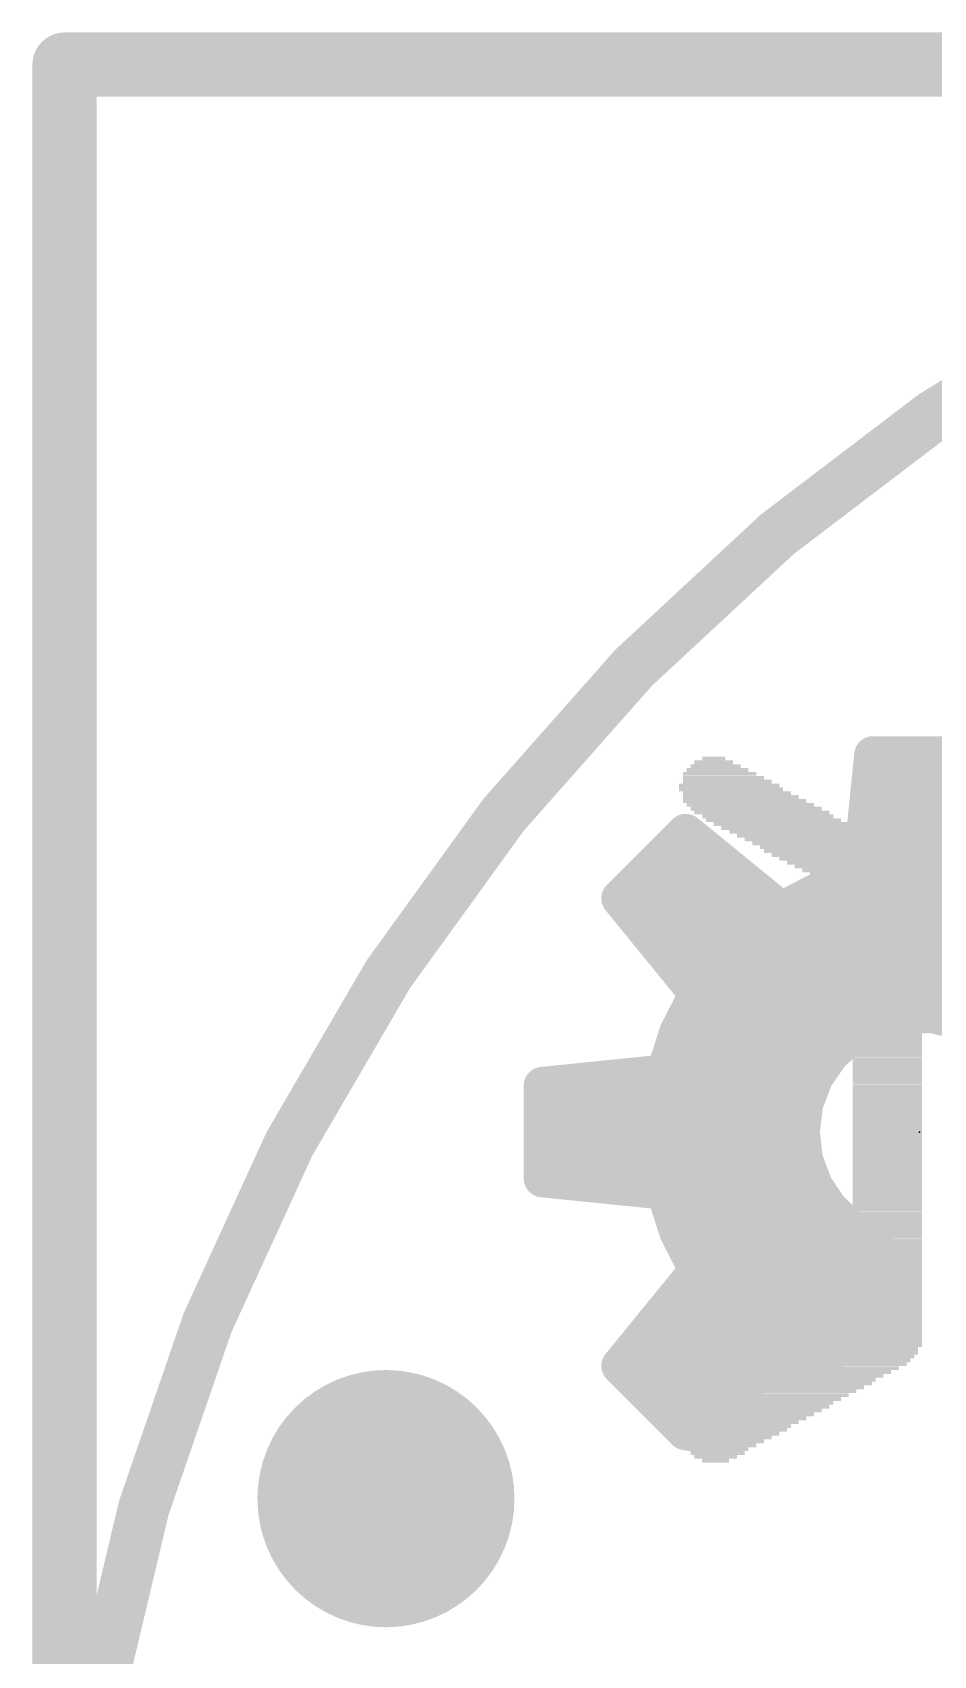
# Model space of a CAD drawing. Extents: x -33 to 81, y -19 to 22.
# Drawn here: x -0.13 to 3.43, y 15.56 to 21.97 of the extents above; entities that cross this region are included whole.
import ezdxf

# ---------------------------------------------------------------- set-up
doc = ezdxf.new("R2010")
doc.units = 0
for name, color, linetype in [('1', 12, 'CONTINUOUS'), ('16', 132, 'CONTINUOUS'), ('18', 110, 'CONTINUOUS'), ('20', 53, 'CONTINUOUS'), ('21', 41, 'CONTINUOUS'), ('22', 40, 'CONTINUOUS'), ('23', 53, 'CONTINUOUS')]:
    doc.layers.add(name, color=color, linetype=linetype)

# ---------------------------------------------------------------- blocks, each defined once
blk = doc.blocks.new('RECT')
blk.add_solid([(-0.5, -0.5), (0.5, -0.5), (-0.5, 0.5), (0.5, 0.5)])
blk = doc.blocks.new('ROUNDV')
at = {"const_width": 0.5}
blk.add_lwpolyline([(0, -0.25, 1), (0, 0.25, 1), (0, -0.25)], format="xyb", dxfattribs=at)

msp = doc.modelspace()

# ---------------------------------------------------------------- linework, layer by layer
at = {"layer": '1', "const_width": 0.254}
for points in [[(0, 21.844), (52.324, 21.844)], [(0, 0), (0, 21.844)]]:
    msp.add_lwpolyline(points, dxfattribs=at)
at = {"layer": '1', "const_width": 0.127}
for points in [[(0, 21.9075, 1), (0, 21.7805)], [(0.0635, 21.844, 1), (-0.0635, 21.844)]]:
    msp.add_lwpolyline(points, format="xyb", dxfattribs=at)
at = {"layer": '16', "const_width": 0.254}
for points in [[(52.324, 21.844), (0, 21.844)], [(0, 21.844), (0, 0)]]:
    msp.add_lwpolyline(points, dxfattribs=at)
at = {"layer": '16', "const_width": 0.127}
for points in [[(0, 21.9075, 1), (0, 21.7805)], [(0.0635, 21.844, 1), (-0.0635, 21.844)]]:
    msp.add_lwpolyline(points, format="xyb", dxfattribs=at)
at = {"layer": '20', "const_width": 0.2032}
msp.add_lwpolyline([(7.8105, 21.844, 0.4142), (0, 13.843)], format="xyb", dxfattribs=at)
at = {"layer": '21', "const_width": 0.15}
for points in [[(3.1954, 19.1164), (3.1462, 18.6325)], [(3.561, 19.1164), (3.1954, 19.1164)], [(3.1886, 19.05), (3.5678, 19.05)], [(3.1734, 18.9), (3.583, 18.9)], [(2.4547, 18.8096), (2.1962, 18.5511)], [(2.8317, 18.5022), (2.4547, 18.8096)], [(2.3951, 18.75), (2.5278, 18.75)], [(3.1581, 18.75), (3.5983, 18.75)], [(2.2451, 18.6), (2.7118, 18.6)], [(3.1462, 18.6325), (2.9835, 18.5804)], [(3.0447, 18.6), (3.7117, 18.6)], [(2.1962, 18.5511), (2.5036, 18.1741)], [(2.9835, 18.5804), (2.8317, 18.5022)], [(2.2786, 18.45), (4.4778, 18.45)], [(2.4009, 18.3), (4.3555, 18.3)], [(2.5036, 18.1741), (2.4254, 18.0223)], [(2.4912, 18.15), (4.2652, 18.15)], [(3.2083, 18.0644), (3.317, 18.0922)], [(3.317, 18.0922), (3.4292, 18.0934)], [(3.4292, 18.0934), (3.5384, 18.068)], [(2.4254, 18.0223), (2.3733, 17.8596)], [(3.0258, 17.9366), (3.1093, 18.0115)], [(3.1093, 18.0115), (3.2083, 18.0644)], [(2.4183, 18), (3.0965, 18)], [(2.9624, 17.844), (3.0258, 17.9366)], [(2.3733, 17.8596), (1.8894, 17.8104)], [(2.2789, 17.85), (2.9665, 17.85)], [(2.9229, 17.739), (2.9624, 17.844)], [(1.8894, 17.8104), (1.8894, 17.4448)], [(1.8894, 17.7), (2.9181, 17.7)], [(2.9094, 17.6276), (2.9229, 17.739)], [(2.9223, 17.5182), (2.9094, 17.6276)], [(1.8894, 17.55), (2.9186, 17.55)], [(2.9605, 17.4148), (2.9223, 17.5182)], [(1.8894, 17.4448), (2.3733, 17.3956)], [(2.33, 17.4), (2.9704, 17.4)], [(2.3733, 17.3956), (2.4254, 17.2329)], [(3.0217, 17.3231), (2.9605, 17.4148)], [(3.1026, 17.2483), (3.0217, 17.3231)], [(2.4199, 17.25), (3.1008, 17.25)], [(3.1988, 17.1945), (3.1026, 17.2483)], [(2.4254, 17.2329), (2.5036, 17.0811)], [(2.9835, 16.6748), (3.1988, 17.1945)], [(2.5036, 17.0811), (2.1962, 16.7041)], [(2.4939, 17.1), (3.1597, 17.1)], [(2.3967, 16.95), (3.0975, 16.95)], [(2.2744, 16.8), (3.0354, 16.8)], [(2.4547, 16.4456), (2.8317, 16.753)], [(2.8317, 16.753), (2.9835, 16.6748)], [(2.1962, 16.7041), (2.4547, 16.4456)], [(2.2503, 16.65), (2.7054, 16.65)], [(2.4003, 16.5), (2.5214, 16.5)]]:
    msp.add_lwpolyline(points, dxfattribs=at)
at = {"layer": '21', "const_width": 0.075}
for points in [[(3.1954, 19.1539, 1), (3.1954, 19.0789)], [(3.2327, 19.1126, 1), (3.1581, 19.1202)], [(3.1886, 19.0875, 1), (3.1886, 19.0125)], [(3.1734, 18.9375, 1), (3.1734, 18.8625)], [(2.4784, 18.8387, 1), (2.431, 18.7805)], [(2.4812, 18.7831, 1), (2.4282, 18.8361)], [(2.3951, 18.7875, 1), (2.3951, 18.7125)], [(2.5278, 18.7125, 1), (2.5278, 18.7875)], [(3.1581, 18.7875, 1), (3.1581, 18.7125)], [(2.2451, 18.6375, 1), (2.2451, 18.5625)], [(2.7118, 18.5625, 1), (2.7118, 18.6375)], [(3.0447, 18.6375, 1), (3.0447, 18.5625)], [(3.1089, 18.6363, 1), (3.1835, 18.6287)], [(3.1576, 18.5968, 1), (3.1348, 18.6682)], [(2.2253, 18.5748, 1), (2.1671, 18.5274)], [(2.1697, 18.5776, 1), (2.2227, 18.5246)], [(2.9721, 18.6161, 1), (2.995, 18.5447)], [(3.0007, 18.5471, 1), (2.9664, 18.6138)], [(2.8145, 18.5355, 1), (2.8489, 18.4689)], [(2.808, 18.4731, 1), (2.8554, 18.5313)], [(2.2786, 18.4875, 1), (2.2786, 18.4125)], [(2.4009, 18.3375, 1), (2.4009, 18.2625)], [(2.4912, 18.1875, 1), (2.4912, 18.1125)], [(2.5369, 18.1569, 1), (2.4703, 18.1913)], [(2.4745, 18.1504, 1), (2.5327, 18.1978)], [(3.3166, 18.1297, 1), (3.3174, 18.0547)], [(3.3263, 18.0559, 1), (3.3077, 18.1285)], [(3.4377, 18.13, 1), (3.4207, 18.0569)], [(3.4296, 18.0559, 1), (3.4288, 18.1309)], [(2.4611, 18.0108, 1), (2.3897, 18.0337)], [(3.0916, 18.0446, 1), (3.127, 17.9784)], [(3.1343, 17.9836, 1), (3.0843, 18.0394)], [(3.199, 18.1007, 1), (3.2176, 18.028)], [(3.226, 18.0313, 1), (3.1906, 18.0974)], [(2.4183, 18.0375, 1), (2.4183, 17.9625)], [(2.392, 18.0394, 1), (2.4587, 18.0051)], [(3.0965, 17.9625, 1), (3.0965, 18.0375)], [(3.0007, 17.9645, 1), (3.0508, 17.9087)], [(3.0567, 17.9154, 1), (2.9948, 17.9578)], [(2.2789, 17.8875, 1), (2.2789, 17.8125)], [(2.3376, 17.871, 1), (2.409, 17.8482)], [(2.3771, 17.8223, 1), (2.3695, 17.8969)], [(2.9314, 17.8652, 1), (2.9933, 17.8228)], [(2.9975, 17.8308, 1), (2.9273, 17.8572)], [(2.9665, 17.8125, 1), (2.9665, 17.8875)], [(1.9269, 17.8104, 1), (1.8519, 17.8104)], [(1.8856, 17.8477, 1), (1.8932, 17.7731)], [(1.8894, 17.7375, 1), (1.8894, 17.6625)], [(2.8878, 17.7522, 1), (2.9579, 17.7258)], [(2.9601, 17.7345, 1), (2.8856, 17.7435)], [(2.9181, 17.6625, 1), (2.9181, 17.7375)], [(2.9466, 17.632, 1), (2.8722, 17.6232)], [(2.8722, 17.6321, 1), (2.9466, 17.6231)], [(1.8894, 17.5875, 1), (1.8894, 17.5125)], [(2.9575, 17.5311, 1), (2.8872, 17.5052)], [(2.9186, 17.5125, 1), (2.9186, 17.5875)], [(1.8932, 17.4821, 1), (1.8856, 17.4075)], [(2.8851, 17.5138, 1), (2.9596, 17.5226)], [(1.8519, 17.4448, 1), (1.9269, 17.4448)], [(2.33, 17.4375, 1), (2.33, 17.3625)], [(2.409, 17.407, 1), (2.3376, 17.3842)], [(2.3695, 17.3583, 1), (2.3771, 17.4329)], [(2.9917, 17.4356, 1), (2.9293, 17.3939)], [(2.9253, 17.4018, 1), (2.9957, 17.4277)], [(2.9704, 17.3625, 1), (2.9704, 17.4375)], [(3.0472, 17.3507, 1), (2.9963, 17.2956)], [(2.9905, 17.3023, 1), (3.0529, 17.344)], [(2.4199, 17.2875, 1), (2.4199, 17.2125)], [(3.121, 17.2811, 1), (3.0843, 17.2156)], [(3.0772, 17.2208, 1), (3.1281, 17.2759)], [(3.1008, 17.2125, 1), (3.1008, 17.2875)], [(2.4587, 17.2501, 1), (2.392, 17.2158)], [(2.3897, 17.2215, 1), (2.4611, 17.2444)], [(3.2334, 17.1801, 1), (3.1642, 17.2089)], [(3.1805, 17.1618, 1), (3.2171, 17.2272)], [(2.4939, 17.1375, 1), (2.4939, 17.0625)], [(2.4703, 17.0639, 1), (2.5369, 17.0983)], [(2.5327, 17.0574, 1), (2.4745, 17.1048)], [(3.1597, 17.0625, 1), (3.1597, 17.1375)], [(2.3967, 16.9875, 1), (2.3967, 16.9125)], [(3.0975, 16.9125, 1), (3.0975, 16.9875)], [(2.2744, 16.8375, 1), (2.2744, 16.7625)], [(3.0354, 16.7625, 1), (3.0354, 16.8375)], [(2.8489, 16.7863, 1), (2.8145, 16.7197)], [(2.8554, 16.7239, 1), (2.808, 16.7821)], [(2.2227, 16.7306, 1), (2.1697, 16.6776)], [(2.1671, 16.7278, 1), (2.2253, 16.6804)], [(2.9663, 16.6415, 1), (3.0007, 16.7081)], [(2.2503, 16.6875, 1), (2.2503, 16.6125)], [(2.7054, 16.6125, 1), (2.7054, 16.6875)], [(2.9489, 16.6892, 1), (3.0181, 16.6604)], [(2.4003, 16.5375, 1), (2.4003, 16.4625)], [(2.5214, 16.4625, 1), (2.5214, 16.5375)], [(2.431, 16.4747, 1), (2.4784, 16.4165)], [(2.4282, 16.4191, 1), (2.4812, 16.4721)]]:
    msp.add_lwpolyline(points, format="xyb", dxfattribs=at)
at = {"layer": '23'}
msp.add_point((3.3782, 17.6276), dxfattribs=at)

# ---------------------------------------------------------------- block references
at = {"layer": '18', "xscale": 1.016, "yscale": 1.016}
msp.add_blockref('ROUNDV', (1.27, 16.1798), dxfattribs=at)
msp.add_blockref('ROUNDV', (1.27, 16.1798), dxfattribs=at)
at = {"layer": '22', "yscale": 0.0152, "rotation": 180}
for p, xscale in [((2.5654, 19.1033), 0.0914), ((2.5883, 19.0424), 0.2896), ((2.5806, 19.0576), 0.2438), ((2.573, 19.0729), 0.1981), ((2.5654, 19.0881), 0.1524), ((2.634, 18.9814), 0.4115), ((2.6264, 18.9967), 0.3962), ((2.6187, 19.0119), 0.3505), ((2.6035, 19.0271), 0.32), ((2.6568, 18.9662), 0.4267), ((2.6873, 18.9357), 0.4877), ((2.6721, 18.9509), 0.4572), ((2.7102, 18.9205), 0.5029), ((2.733, 18.9052), 0.5182), ((2.7559, 18.89), 0.5334), ((2.7788, 18.8747), 0.5182), ((2.8016, 18.8595), 0.5334), ((2.8321, 18.8443), 0.5334), ((3.6703, 18.8443), 0.5334), ((2.8626, 18.829), 0.5334), ((2.8931, 18.8138), 0.5334), ((2.9235, 18.7985), 0.5334), ((2.954, 18.7833), 0.5334), ((3.5636, 18.7833), 0.5334), ((3.5941, 18.7985), 0.5334), ((3.6246, 18.8138), 0.5334), ((3.6474, 18.829), 0.5182), ((2.9769, 18.7681), 0.5182), ((3.2588, 18.7528), 1.0211), ((3.2512, 18.7376), 0.9754), ((3.2512, 18.7223), 0.9144), ((3.5331, 18.7681), 0.5334), ((3.2588, 18.7071), 0.8687), ((3.2588, 18.6919), 0.8077), ((3.2588, 18.6766), 0.7468), ((3.2588, 18.6614), 0.6858), ((3.2588, 18.6461), 0.6248), ((3.2512, 18.6309), 0.5791), ((3.2512, 18.6157), 0.5182), ((3.2512, 18.6004), 0.4572), ((3.2588, 18.5852), 0.4115), ((3.2588, 18.5699), 0.3505), ((3.2588, 18.5547), 0.2896), ((3.2588, 18.5395), 0.2286), ((3.2512, 18.5242), 0.1829), ((3.2512, 18.509), 0.1219), ((3.6551, 18.4023), 0.5334), ((3.6855, 18.4175), 0.5334), ((3.5484, 18.3413), 0.5334), ((3.5789, 18.3566), 0.5334), ((3.6093, 18.3718), 0.5334), ((3.6322, 18.3871), 0.5182), ((3.4112, 18.2651), 0.5334), ((3.4265, 18.2804), 0.5334), ((3.4569, 18.2956), 0.5334), ((3.4874, 18.3109), 0.5334), ((3.5179, 18.3261), 0.5334), ((3.3731, 18.2347), 0.4877), ((3.3426, 18.2042), 0.4267), ((3.3579, 18.2194), 0.4572), ((3.396, 18.2499), 0.5029), ((3.3198, 18.1889), 0.4115), ((3.3045, 18.1737), 0.381), ((3.2893, 18.1585), 0.3505), ((3.2817, 18.1432), 0.3353), ((3.2664, 18.128), 0.3048), ((3.2512, 18.1127), 0.2743), ((3.2512, 18.0975), 0.2743), ((3.2512, 18.0823), 0.2743), ((3.2512, 18.067), 0.2743), ((3.2512, 18.0518), 0.2743), ((3.2512, 18.0365), 0.2743), ((3.2512, 18.0213), 0.2743), ((3.2512, 18.0061), 0.2743), ((3.2512, 17.9908), 0.2743), ((3.2512, 17.9756), 0.2743), ((3.2512, 17.9603), 0.2743), ((3.2512, 17.9451), 0.2743), ((3.2512, 17.9299), 0.2743), ((3.2512, 17.9146), 0.2743), ((3.2512, 17.8994), 0.2743), ((3.2512, 17.8841), 0.2743), ((3.2512, 17.8689), 0.2743), ((3.2512, 17.8537), 0.2743), ((3.2512, 17.8384), 0.2743), ((3.2512, 17.8232), 0.2743), ((3.2512, 17.8079), 0.2743), ((3.2512, 17.7927), 0.2743), ((3.2512, 17.7775), 0.2743), ((3.2512, 17.7622), 0.2743), ((3.2512, 17.747), 0.2743), ((3.2512, 17.7317), 0.2743), ((3.2512, 17.7165), 0.2743), ((3.2512, 17.7013), 0.2743), ((3.2512, 17.686), 0.2743), ((3.2512, 17.6708), 0.2743), ((3.2512, 17.6555), 0.2743), ((3.2512, 17.6403), 0.2743), ((3.2512, 17.6251), 0.2743), ((3.2512, 17.6098), 0.2743), ((3.2512, 17.5946), 0.2743), ((3.2512, 17.5793), 0.2743), ((3.2512, 17.5641), 0.2743), ((3.2512, 17.5489), 0.2743), ((3.2512, 17.5336), 0.2743), ((3.2512, 17.5184), 0.2743), ((3.2512, 17.5031), 0.2743), ((3.2512, 17.4879), 0.2743), ((3.2512, 17.4727), 0.2743), ((3.2512, 17.4574), 0.2743), ((3.2512, 17.4422), 0.2743), ((3.2512, 17.4269), 0.2743), ((3.2512, 17.4117), 0.2743), ((3.2512, 17.3965), 0.2743), ((3.2512, 17.3812), 0.2743), ((3.2512, 17.366), 0.2743), ((3.2512, 17.3507), 0.2743), ((3.2512, 17.3355), 0.2743), ((3.2512, 17.3203), 0.2743), ((3.2512, 17.305), 0.2743), ((3.2512, 17.2898), 0.2743), ((3.2512, 17.2745), 0.2743), ((3.2512, 17.2593), 0.2743), ((3.2512, 17.2441), 0.2743), ((3.2512, 17.2288), 0.2743), ((3.2512, 17.2136), 0.2743), ((3.2512, 17.1983), 0.2743), ((3.2512, 17.1831), 0.2743), ((3.2512, 17.1679), 0.2743), ((3.2512, 17.1526), 0.2743), ((3.2512, 17.1374), 0.2743), ((3.2512, 17.1221), 0.2743), ((3.2512, 17.1069), 0.2743), ((3.2512, 17.0917), 0.2743), ((3.2512, 17.0764), 0.2743), ((3.2512, 17.0612), 0.2743), ((3.2512, 17.0459), 0.2743), ((3.2512, 17.0307), 0.2743), ((3.2512, 17.0155), 0.2743), ((3.2512, 17.0002), 0.2743), ((3.2512, 16.985), 0.2743), ((3.2512, 16.9697), 0.2743), ((3.2512, 16.9545), 0.2743), ((3.2512, 16.9393), 0.2743), ((3.2512, 16.924), 0.2743), ((3.236, 16.8631), 0.3048), ((3.2436, 16.8783), 0.2896), ((3.2512, 16.9088), 0.2743), ((3.2512, 16.8935), 0.2743), ((3.175, 16.8021), 0.4267), ((3.1902, 16.8173), 0.3962), ((3.2055, 16.8326), 0.3658), ((3.2207, 16.8478), 0.3353), ((3.0836, 16.7259), 0.5182), ((3.1064, 16.7411), 0.5029), ((3.1293, 16.7564), 0.4877), ((3.1445, 16.7716), 0.4572), ((3.1674, 16.7869), 0.442), ((2.9769, 16.6649), 0.5182), ((3.0074, 16.6802), 0.5182), ((3.0378, 16.6954), 0.5182), ((3.0607, 16.7107), 0.5334), ((2.8626, 16.604), 0.5334), ((2.8931, 16.6192), 0.5334), ((2.9235, 16.6345), 0.5334), ((2.9464, 16.6497), 0.5182), ((2.7559, 16.543), 0.5334), ((2.7788, 16.5583), 0.5182), ((2.8092, 16.5735), 0.5182), ((2.8397, 16.5887), 0.5182), ((2.6721, 16.4821), 0.4572), ((2.7102, 16.5125), 0.5029), ((2.6949, 16.4973), 0.4724), ((2.733, 16.5278), 0.5182), ((2.6416, 16.4516), 0.4267), ((2.6264, 16.4363), 0.3962), ((2.6568, 16.4668), 0.4267), ((2.6187, 16.4211), 0.3505), ((2.6035, 16.4059), 0.32), ((2.5883, 16.3906), 0.2896), ((2.5806, 16.3754), 0.2438), ((2.5806, 16.3601), 0.2134), ((2.573, 16.3449), 0.1676), ((2.573, 16.3297), 0.1067)]:
    msp.add_blockref('RECT', p, dxfattribs=dict(at, xscale=xscale))

doc.saveas('drawing.dxf')
